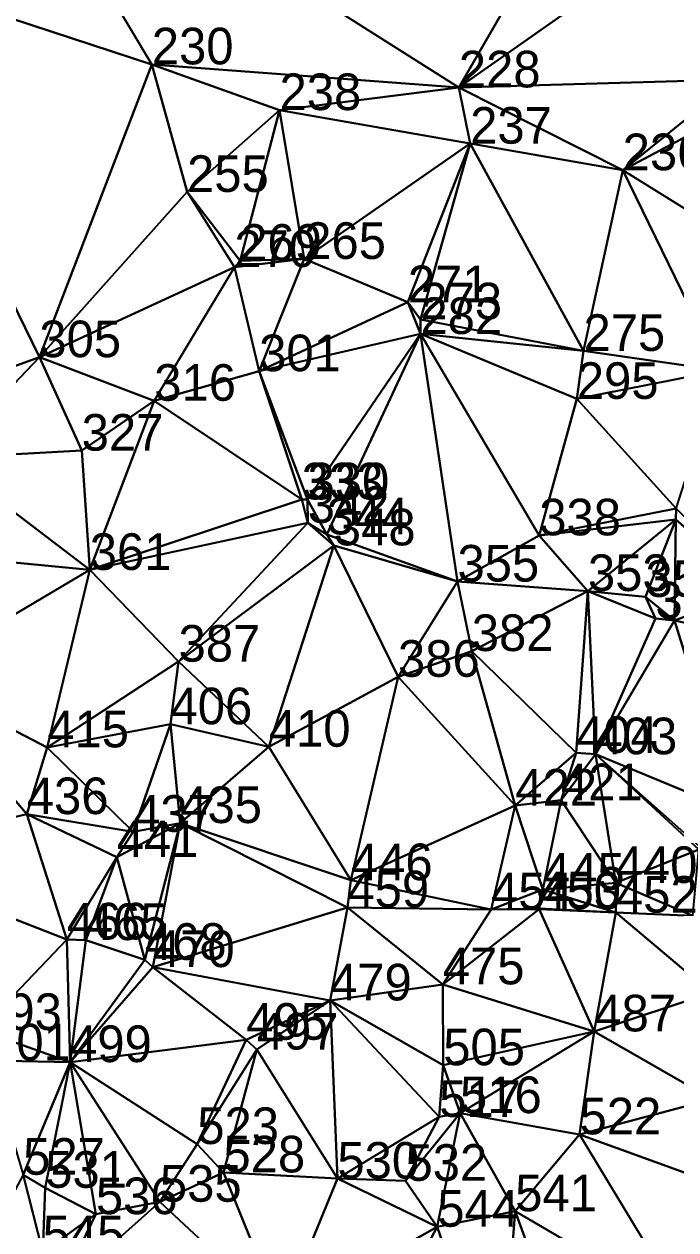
# Model space of a CAD drawing. Header units: metres. Extents: x 1121750 to 1121841, y 512624 to 512853.
# Drawn here: x 1121794.37 to 1121812.16, y 512753.33 to 512786.26 of the extents above; entities that cross this region are included whole.
import ezdxf

# ---------------------------------------------------------------- set-up
doc = ezdxf.new("R2010")
doc.units = ezdxf.units.M
doc.layers.add('shiti', color=10, linetype='CONTINUOUS')
doc.layers.add('zhuji', color=50, linetype='CONTINUOUS')

msp = doc.modelspace()

# ---------------------------------------------------------------- linework, layer by layer
for p in [(1121797.853, 512785.165, 210.73), (1121806.236, 512784.536, 210.58), (1121801.34, 512783.916, 210.56), (1121806.545, 512782.999, 210.52), (1121810.709, 512782.274, 210.55), (1121798.815, 512781.681, 210.72), (1121802.015, 512779.851, 210.57), (1121800.107, 512779.63, 210.65), (1121800.266, 512779.801, 210.61), (1121804.842, 512778.669, 210.64), (1121805.185, 512778.201, 210.59), (1121805.187, 512777.801, 210.72), (1121809.639, 512777.339, 210.76), (1121794.783, 512777.167, 210.75), (1121800.784, 512776.784, 210.7), (1121797.92, 512775.977, 210.73), (1121809.457, 512776.028, 210.7), (1121795.939, 512774.615, 210.94), (1121801.946, 512773.282, 210.67), (1121802.106, 512773.283, 210.65), (1121802.11, 512772.643, 210.75), (1121812.157, 512772.735, 210.72), (1121802.632, 512772.327, 210.75), (1121808.431, 512772.302, 210.71), (1121802.823, 512772.028, 210.74), (1121796.159, 512771.357, 210.85), (1121806.199, 512771.039, 210.79), (1121809.76, 512770.781, 210.79), (1121811.33, 512770.621, 211.02), (1121811.604, 512770.032, 210.96), (1121812.124, 512769.976, 210.9), (1121806.59, 512769.142, 210.95), (1121798.584, 512768.852, 210.81), (1121804.575, 512768.439, 210.77), (1121798.364, 512767.141, 210.86), (1121794.999, 512766.511, 211.02), (1121801.048, 512766.528, 210.77), (1121809.437, 512766.36, 210.86), (1121809.967, 512766.323, 210.82), (1121809.025, 512765.067, 211.03), (1121807.776, 512764.92, 210.96), (1121794.44, 512764.688, 211.14), (1121798.631, 512764.444, 210.93), (1121797.343, 512764.206, 211.07), (1121796.897, 512763.513, 211.13), (1121803.29, 512762.883, 210.96), (1121810.519, 512762.807, 210.92), (1121808.53, 512762.625, 210.87), (1121803.194, 512762.142, 210.97), (1121807.114, 512762.086, 210.84), (1121808.433, 512762.114, 210.8), (1121808.433, 512762.094, 210.81), (1121810.524, 512761.997, 210.98), (1121795.531, 512761.265, 211.22), (1121796.051, 512761.248, 211.19), (1121797.664, 512760.708, 211.13), (1121797.885, 512760.51, 211.11), (1121805.797, 512760.039, 210.97), (1121802.72, 512759.6, 211.02), (1121800.427, 512758.526, 211.11), (1121809.934, 512758.754, 210.94), (1121800.718, 512758.258, 211.14), (1121795.622, 512757.916, 211.41), (1121805.81, 512757.829, 211), (1121806.268, 512756.522, 211.11), (1121805.699, 512756.419, 211.1), (1121809.531, 512755.942, 211.03), (1121799.095, 512755.678, 211.39), (1121799.809, 512754.903, 211.44), (1121802.92, 512754.732, 211.31), (1121804.78, 512754.673, 211.19), (1121794.943, 512754.483, 211.52), (1121798.075, 512754.102, 211.56), (1121807.774, 512753.842, 211.23), (1121796.327, 512753.762, 211.57), (1121805.647, 512753.419, 211.26)]:
    msp.add_point(p)
at = {"layer": 'shiti'}
for points in [[(1121793.348, 512792.686), (1121806.236, 512784.536), (1121812.063, 512794.61), (1121793.348, 512792.686)], [(1121806.236, 512784.536), (1121815.374, 512790.951), (1121812.063, 512794.61), (1121806.236, 512784.536)], [(1121789.548, 512787.893), (1121797.853, 512785.165), (1121793.348, 512792.686), (1121789.548, 512787.893)], [(1121797.853, 512785.165), (1121806.236, 512784.536), (1121793.348, 512792.686), (1121797.853, 512785.165)], [(1121806.236, 512784.536), (1121813.783, 512784.753), (1121815.374, 512790.951), (1121806.236, 512784.536)], [(1121787.89, 512774.666), (1121794.783, 512777.167), (1121789.548, 512787.893), (1121787.89, 512774.666)], [(1121794.783, 512777.167), (1121797.853, 512785.165), (1121789.548, 512787.893), (1121794.783, 512777.167)], [(1121798.815, 512781.681), (1121797.853, 512785.165), (1121794.783, 512777.167), (1121798.815, 512781.681)], [(1121801.34, 512783.916), (1121806.236, 512784.536), (1121797.853, 512785.165), (1121801.34, 512783.916)], [(1121798.815, 512781.681), (1121801.34, 512783.916), (1121797.853, 512785.165), (1121798.815, 512781.681)], [(1121801.34, 512783.916), (1121806.545, 512782.999), (1121806.236, 512784.536), (1121801.34, 512783.916)], [(1121810.709, 512782.274), (1121813.783, 512784.753), (1121806.236, 512784.536), (1121810.709, 512782.274)], [(1121806.545, 512782.999), (1121810.709, 512782.274), (1121806.236, 512784.536), (1121806.545, 512782.999)], [(1121813.758, 512783.893), (1121813.783, 512784.753), (1121810.709, 512782.274), (1121813.758, 512783.893)], [(1121800.266, 512779.801), (1121801.34, 512783.916), (1121798.815, 512781.681), (1121800.266, 512779.801)], [(1121800.266, 512779.801), (1121802.015, 512779.851), (1121801.34, 512783.916), (1121800.266, 512779.801)], [(1121802.015, 512779.851), (1121806.545, 512782.999), (1121801.34, 512783.916), (1121802.015, 512779.851)], [(1121814.994, 512779.621), (1121813.758, 512783.893), (1121810.709, 512782.274), (1121814.994, 512779.621)], [(1121804.842, 512778.669), (1121806.545, 512782.999), (1121802.015, 512779.851), (1121804.842, 512778.669)], [(1121804.842, 512778.669), (1121805.185, 512778.201), (1121806.545, 512782.999), (1121804.842, 512778.669)], [(1121805.185, 512778.201), (1121809.639, 512777.339), (1121806.545, 512782.999), (1121805.185, 512778.201)], [(1121809.639, 512777.339), (1121810.709, 512782.274), (1121806.545, 512782.999), (1121809.639, 512777.339)], [(1121813.382, 512776.802), (1121810.709, 512782.274), (1121809.639, 512777.339), (1121813.382, 512776.802)], [(1121813.382, 512776.802), (1121814.994, 512779.621), (1121810.709, 512782.274), (1121813.382, 512776.802)], [(1121800.107, 512779.63), (1121798.815, 512781.681), (1121794.783, 512777.167), (1121800.107, 512779.63)], [(1121800.107, 512779.63), (1121800.266, 512779.801), (1121798.815, 512781.681), (1121800.107, 512779.63)], [(1121800.107, 512779.63), (1121802.015, 512779.851), (1121800.266, 512779.801), (1121800.107, 512779.63)], [(1121800.784, 512776.784), (1121802.015, 512779.851), (1121800.107, 512779.63), (1121800.784, 512776.784)], [(1121800.784, 512776.784), (1121804.842, 512778.669), (1121802.015, 512779.851), (1121800.784, 512776.784)], [(1121797.92, 512775.977), (1121800.107, 512779.63), (1121794.783, 512777.167), (1121797.92, 512775.977)], [(1121800.784, 512776.784), (1121800.107, 512779.63), (1121797.92, 512775.977), (1121800.784, 512776.784)], [(1121805.187, 512777.801), (1121804.842, 512778.669), (1121800.784, 512776.784), (1121805.187, 512777.801)], [(1121805.187, 512777.801), (1121805.185, 512778.201), (1121804.842, 512778.669), (1121805.187, 512777.801)], [(1121805.187, 512777.801), (1121809.639, 512777.339), (1121805.185, 512778.201), (1121805.187, 512777.801)], [(1121802.106, 512773.283), (1121805.187, 512777.801), (1121800.784, 512776.784), (1121802.106, 512773.283)], [(1121802.632, 512772.327), (1121805.187, 512777.801), (1121802.106, 512773.283), (1121802.632, 512772.327)], [(1121802.632, 512772.327), (1121806.199, 512771.039), (1121805.187, 512777.801), (1121802.632, 512772.327)], [(1121809.457, 512776.028), (1121809.639, 512777.339), (1121805.187, 512777.801), (1121809.457, 512776.028)], [(1121808.431, 512772.302), (1121809.457, 512776.028), (1121805.187, 512777.801), (1121808.431, 512772.302)], [(1121806.199, 512771.039), (1121808.431, 512772.302), (1121805.187, 512777.801), (1121806.199, 512771.039)], [(1121809.457, 512776.028), (1121813.382, 512776.802), (1121809.639, 512777.339), (1121809.457, 512776.028)], [(1121792.161, 512774.412), (1121794.783, 512777.167), (1121787.89, 512774.666), (1121792.161, 512774.412)], [(1121795.939, 512774.615), (1121794.783, 512777.167), (1121792.161, 512774.412), (1121795.939, 512774.615)], [(1121797.92, 512775.977), (1121794.783, 512777.167), (1121795.939, 512774.615), (1121797.92, 512775.977)], [(1121801.946, 512773.282), (1121800.784, 512776.784), (1121797.92, 512775.977), (1121801.946, 512773.282)], [(1121801.946, 512773.282), (1121802.106, 512773.283), (1121800.784, 512776.784), (1121801.946, 512773.282)], [(1121812.165, 512773.035), (1121813.382, 512776.802), (1121809.457, 512776.028), (1121812.165, 512773.035)], [(1121797.92, 512775.977), (1121795.939, 512774.615), (1121796.159, 512771.357), (1121797.92, 512775.977)], [(1121801.946, 512773.282), (1121797.92, 512775.977), (1121796.159, 512771.357), (1121801.946, 512773.282)], [(1121808.431, 512772.302), (1121812.165, 512773.035), (1121809.457, 512776.028), (1121808.431, 512772.302)], [(1121796.159, 512771.357), (1121795.939, 512774.615), (1121792.161, 512774.412), (1121796.159, 512771.357)], [(1121796.159, 512771.357), (1121792.161, 512774.412), (1121791.437, 512771.818), (1121796.159, 512771.357)], [(1121802.11, 512772.643), (1121801.946, 512773.282), (1121796.159, 512771.357), (1121802.11, 512772.643)], [(1121802.11, 512772.643), (1121802.106, 512773.283), (1121801.946, 512773.282), (1121802.11, 512772.643)], [(1121802.11, 512772.643), (1121802.632, 512772.327), (1121802.106, 512773.283), (1121802.11, 512772.643)], [(1121812.157, 512772.735), (1121812.165, 512773.035), (1121808.431, 512772.302), (1121812.157, 512772.735)], [(1121814.359, 512770.809), (1121812.165, 512773.035), (1121812.157, 512772.735), (1121814.359, 512770.809)], [(1121798.584, 512768.852), (1121802.11, 512772.643), (1121796.159, 512771.357), (1121798.584, 512768.852)], [(1121798.584, 512768.852), (1121802.823, 512772.028), (1121802.11, 512772.643), (1121798.584, 512768.852)], [(1121802.823, 512772.028), (1121802.632, 512772.327), (1121802.11, 512772.643), (1121802.823, 512772.028)], [(1121809.76, 512770.781), (1121812.157, 512772.735), (1121808.431, 512772.302), (1121809.76, 512770.781)], [(1121811.33, 512770.621), (1121812.157, 512772.735), (1121809.76, 512770.781), (1121811.33, 512770.621)], [(1121812.124, 512769.976), (1121812.157, 512772.735), (1121811.33, 512770.621), (1121812.124, 512769.976)], [(1121812.124, 512769.976), (1121814.359, 512770.809), (1121812.157, 512772.735), (1121812.124, 512769.976)], [(1121802.823, 512772.028), (1121806.199, 512771.039), (1121802.632, 512772.327), (1121802.823, 512772.028)], [(1121809.76, 512770.781), (1121808.431, 512772.302), (1121806.199, 512771.039), (1121809.76, 512770.781)], [(1121801.048, 512766.528), (1121802.823, 512772.028), (1121798.584, 512768.852), (1121801.048, 512766.528)], [(1121801.048, 512766.528), (1121804.575, 512768.439), (1121802.823, 512772.028), (1121801.048, 512766.528)], [(1121804.575, 512768.439), (1121806.199, 512771.039), (1121802.823, 512772.028), (1121804.575, 512768.439)], [(1121791.258, 512768.457), (1121796.159, 512771.357), (1121791.437, 512771.818), (1121791.258, 512768.457)], [(1121794.999, 512766.511), (1121796.159, 512771.357), (1121791.258, 512768.457), (1121794.999, 512766.511)], [(1121798.584, 512768.852), (1121796.159, 512771.357), (1121794.999, 512766.511), (1121798.584, 512768.852)], [(1121804.575, 512768.439), (1121806.59, 512769.142), (1121806.199, 512771.039), (1121804.575, 512768.439)], [(1121806.59, 512769.142), (1121809.76, 512770.781), (1121806.199, 512771.039), (1121806.59, 512769.142)], [(1121809.437, 512766.36), (1121809.76, 512770.781), (1121806.59, 512769.142), (1121809.437, 512766.36)], [(1121809.967, 512766.323), (1121809.76, 512770.781), (1121809.437, 512766.36), (1121809.967, 512766.323)], [(1121811.604, 512770.032), (1121811.33, 512770.621), (1121809.76, 512770.781), (1121811.604, 512770.032)], [(1121809.967, 512766.323), (1121811.604, 512770.032), (1121809.76, 512770.781), (1121809.967, 512766.323)], [(1121812.124, 512769.976), (1121816.74, 512768.954), (1121814.359, 512770.809), (1121812.124, 512769.976)], [(1121812.124, 512769.976), (1121811.33, 512770.621), (1121811.604, 512770.032), (1121812.124, 512769.976)], [(1121812.124, 512769.976), (1121811.604, 512770.032), (1121809.967, 512766.323), (1121812.124, 512769.976)], [(1121809.967, 512766.323), (1121813.746, 512764.757), (1121812.124, 512769.976), (1121809.967, 512766.323)], [(1121813.746, 512764.757), (1121816.74, 512768.954), (1121812.124, 512769.976), (1121813.746, 512764.757)], [(1121807.776, 512764.92), (1121806.59, 512769.142), (1121804.575, 512768.439), (1121807.776, 512764.92)], [(1121807.776, 512764.92), (1121809.437, 512766.36), (1121806.59, 512769.142), (1121807.776, 512764.92)], [(1121798.364, 512767.141), (1121798.584, 512768.852), (1121794.999, 512766.511), (1121798.364, 512767.141)], [(1121801.048, 512766.528), (1121798.584, 512768.852), (1121798.364, 512767.141), (1121801.048, 512766.528)], [(1121789.658, 512763.559), (1121794.44, 512764.688), (1121791.258, 512768.457), (1121789.658, 512763.559)], [(1121794.44, 512764.688), (1121794.999, 512766.511), (1121791.258, 512768.457), (1121794.44, 512764.688)], [(1121803.29, 512762.883), (1121804.575, 512768.439), (1121801.048, 512766.528), (1121803.29, 512762.883)], [(1121803.29, 512762.883), (1121807.776, 512764.92), (1121804.575, 512768.439), (1121803.29, 512762.883)], [(1121798.364, 512767.141), (1121794.999, 512766.511), (1121797.343, 512764.206), (1121798.364, 512767.141)], [(1121798.631, 512764.444), (1121798.364, 512767.141), (1121797.343, 512764.206), (1121798.631, 512764.444)], [(1121798.631, 512764.444), (1121801.048, 512766.528), (1121798.364, 512767.141), (1121798.631, 512764.444)], [(1121797.343, 512764.206), (1121794.999, 512766.511), (1121794.44, 512764.688), (1121797.343, 512764.206)], [(1121798.631, 512764.444), (1121803.29, 512762.883), (1121801.048, 512766.528), (1121798.631, 512764.444)], [(1121809.025, 512765.067), (1121809.437, 512766.36), (1121807.776, 512764.92), (1121809.025, 512765.067)], [(1121809.025, 512765.067), (1121809.967, 512766.323), (1121809.437, 512766.36), (1121809.025, 512765.067)], [(1121810.519, 512762.807), (1121809.967, 512766.323), (1121809.025, 512765.067), (1121810.519, 512762.807)], [(1121809.967, 512766.323), (1121812.862, 512763.761), (1121813.746, 512764.757), (1121809.967, 512766.323)], [(1121812.792, 512763.721), (1121812.862, 512763.761), (1121809.967, 512766.323), (1121812.792, 512763.721)], [(1121810.519, 512762.807), (1121812.792, 512763.721), (1121809.967, 512766.323), (1121810.519, 512762.807)], [(1121808.53, 512762.625), (1121809.025, 512765.067), (1121807.776, 512764.92), (1121808.53, 512762.625)], [(1121810.519, 512762.807), (1121809.025, 512765.067), (1121808.53, 512762.625), (1121810.519, 512762.807)], [(1121807.114, 512762.086), (1121807.776, 512764.92), (1121803.29, 512762.883), (1121807.114, 512762.086)], [(1121808.53, 512762.625), (1121807.776, 512764.92), (1121807.114, 512762.086), (1121808.53, 512762.625)], [(1121795.531, 512761.265), (1121794.44, 512764.688), (1121789.658, 512763.559), (1121795.531, 512761.265)], [(1121796.897, 512763.513), (1121797.343, 512764.206), (1121794.44, 512764.688), (1121796.897, 512763.513)], [(1121796.897, 512763.513), (1121794.44, 512764.688), (1121795.531, 512761.265), (1121796.897, 512763.513)], [(1121798.631, 512764.444), (1121797.343, 512764.206), (1121796.897, 512763.513), (1121798.631, 512764.444)], [(1121797.664, 512760.708), (1121798.631, 512764.444), (1121796.897, 512763.513), (1121797.664, 512760.708)], [(1121797.885, 512760.51), (1121798.631, 512764.444), (1121797.664, 512760.708), (1121797.885, 512760.51)], [(1121797.885, 512760.51), (1121803.194, 512762.142), (1121798.631, 512764.444), (1121797.885, 512760.51)], [(1121803.194, 512762.142), (1121803.29, 512762.883), (1121798.631, 512764.444), (1121803.194, 512762.142)], [(1121812.624, 512761.91), (1121812.792, 512763.721), (1121810.519, 512762.807), (1121812.624, 512761.91)], [(1121793.167, 512758.791), (1121795.531, 512761.265), (1121789.658, 512763.559), (1121793.167, 512758.791)], [(1121796.051, 512761.248), (1121796.897, 512763.513), (1121795.531, 512761.265), (1121796.051, 512761.248)], [(1121797.664, 512760.708), (1121796.897, 512763.513), (1121796.051, 512761.248), (1121797.664, 512760.708)], [(1121803.194, 512762.142), (1121807.114, 512762.086), (1121803.29, 512762.883), (1121803.194, 512762.142)], [(1121810.524, 512761.997), (1121810.519, 512762.807), (1121808.53, 512762.625), (1121810.524, 512761.997)], [(1121810.519, 512762.807), (1121810.524, 512761.997), (1121812.624, 512761.91), (1121810.519, 512762.807)], [(1121808.433, 512762.114), (1121808.53, 512762.625), (1121807.114, 512762.086), (1121808.433, 512762.114)], [(1121810.524, 512761.997), (1121808.53, 512762.625), (1121808.433, 512762.114), (1121810.524, 512761.997)], [(1121802.72, 512759.6), (1121803.194, 512762.142), (1121797.885, 512760.51), (1121802.72, 512759.6)], [(1121802.72, 512759.6), (1121805.797, 512760.039), (1121803.194, 512762.142), (1121802.72, 512759.6)], [(1121805.797, 512760.039), (1121807.114, 512762.086), (1121803.194, 512762.142), (1121805.797, 512760.039)], [(1121808.433, 512762.094), (1121807.114, 512762.086), (1121805.797, 512760.039), (1121808.433, 512762.094)], [(1121805.797, 512760.039), (1121809.934, 512758.754), (1121808.433, 512762.094), (1121805.797, 512760.039)], [(1121808.433, 512762.094), (1121808.433, 512762.114), (1121807.114, 512762.086), (1121808.433, 512762.094)], [(1121808.433, 512762.114), (1121808.433, 512762.094), (1121810.524, 512761.997), (1121808.433, 512762.114)], [(1121808.433, 512762.094), (1121809.934, 512758.754), (1121810.524, 512761.997), (1121808.433, 512762.094)], [(1121809.934, 512758.754), (1121813.127, 512759.804), (1121810.524, 512761.997), (1121809.934, 512758.754)], [(1121810.524, 512761.997), (1121813.127, 512759.804), (1121812.624, 512761.91), (1121810.524, 512761.997)], [(1121795.622, 512757.916), (1121795.531, 512761.265), (1121793.167, 512758.791), (1121795.622, 512757.916)], [(1121796.051, 512761.248), (1121795.531, 512761.265), (1121795.622, 512757.916), (1121796.051, 512761.248)], [(1121797.664, 512760.708), (1121796.051, 512761.248), (1121795.622, 512757.916), (1121797.664, 512760.708)], [(1121795.622, 512757.916), (1121797.885, 512760.51), (1121797.664, 512760.708), (1121795.622, 512757.916)], [(1121800.427, 512758.526), (1121797.885, 512760.51), (1121795.622, 512757.916), (1121800.427, 512758.526)], [(1121800.427, 512758.526), (1121802.72, 512759.6), (1121797.885, 512760.51), (1121800.427, 512758.526)], [(1121805.81, 512757.829), (1121805.797, 512760.039), (1121802.72, 512759.6), (1121805.81, 512757.829)], [(1121805.81, 512757.829), (1121809.934, 512758.754), (1121805.797, 512760.039), (1121805.81, 512757.829)], [(1121809.934, 512758.754), (1121813.154, 512756.904), (1121813.127, 512759.804), (1121809.934, 512758.754)], [(1121800.718, 512758.258), (1121802.72, 512759.6), (1121800.427, 512758.526), (1121800.718, 512758.258)], [(1121802.92, 512754.732), (1121802.72, 512759.6), (1121800.718, 512758.258), (1121802.92, 512754.732)], [(1121805.699, 512756.419), (1121805.81, 512757.829), (1121802.72, 512759.6), (1121805.699, 512756.419)], [(1121802.92, 512754.732), (1121805.699, 512756.419), (1121802.72, 512759.6), (1121802.92, 512754.732)], [(1121793.412, 512757.963), (1121795.622, 512757.916), (1121793.167, 512758.791), (1121793.412, 512757.963)], [(1121799.095, 512755.678), (1121800.427, 512758.526), (1121795.622, 512757.916), (1121799.095, 512755.678)], [(1121799.095, 512755.678), (1121800.718, 512758.258), (1121800.427, 512758.526), (1121799.095, 512755.678)], [(1121805.81, 512757.829), (1121806.268, 512756.522), (1121809.934, 512758.754), (1121805.81, 512757.829)], [(1121806.268, 512756.522), (1121809.531, 512755.942), (1121809.934, 512758.754), (1121806.268, 512756.522)], [(1121809.531, 512755.942), (1121813.154, 512756.904), (1121809.934, 512758.754), (1121809.531, 512755.942)], [(1121799.809, 512754.903), (1121800.718, 512758.258), (1121799.095, 512755.678), (1121799.809, 512754.903)], [(1121799.809, 512754.903), (1121802.92, 512754.732), (1121800.718, 512758.258), (1121799.809, 512754.903)], [(1121794.341, 512754.839), (1121795.622, 512757.916), (1121793.412, 512757.963), (1121794.341, 512754.839)], [(1121794.943, 512754.483), (1121795.622, 512757.916), (1121794.341, 512754.839), (1121794.943, 512754.483)], [(1121796.327, 512753.762), (1121795.622, 512757.916), (1121794.943, 512754.483), (1121796.327, 512753.762)], [(1121798.075, 512754.102), (1121795.622, 512757.916), (1121796.327, 512753.762), (1121798.075, 512754.102)], [(1121798.075, 512754.102), (1121799.095, 512755.678), (1121795.622, 512757.916), (1121798.075, 512754.102)], [(1121805.699, 512756.419), (1121806.268, 512756.522), (1121805.81, 512757.829), (1121805.699, 512756.419)], [(1121809.531, 512755.942), (1121814.571, 512754.104), (1121813.154, 512756.904), (1121809.531, 512755.942)], [(1121804.78, 512754.673), (1121806.268, 512756.522), (1121805.699, 512756.419), (1121804.78, 512754.673)], [(1121804.78, 512754.673), (1121805.647, 512753.419), (1121806.268, 512756.522), (1121804.78, 512754.673)], [(1121805.647, 512753.419), (1121807.774, 512753.842), (1121806.268, 512756.522), (1121805.647, 512753.419)], [(1121807.774, 512753.842), (1121809.531, 512755.942), (1121806.268, 512756.522), (1121807.774, 512753.842)], [(1121802.92, 512754.732), (1121804.78, 512754.673), (1121805.699, 512756.419), (1121802.92, 512754.732)], [(1121807.774, 512753.842), (1121812.45, 512751.101), (1121809.531, 512755.942), (1121807.774, 512753.842)], [(1121812.45, 512751.101), (1121814.571, 512754.104), (1121809.531, 512755.942), (1121812.45, 512751.101)], [(1121799.809, 512754.903), (1121799.095, 512755.678), (1121798.075, 512754.102), (1121799.809, 512754.903)], [(1121792.423, 512751.248), (1121794.874, 512752.723), (1121794.341, 512754.839), (1121792.423, 512751.248)], [(1121794.874, 512752.723), (1121794.943, 512754.483), (1121794.341, 512754.839), (1121794.874, 512752.723)], [(1121801.393, 512751.003), (1121799.809, 512754.903), (1121798.075, 512754.102), (1121801.393, 512751.003)], [(1121801.393, 512751.003), (1121802.92, 512754.732), (1121799.809, 512754.903), (1121801.393, 512751.003)], [(1121801.393, 512751.003), (1121805.647, 512753.419), (1121802.92, 512754.732), (1121801.393, 512751.003)], [(1121802.92, 512754.732), (1121805.647, 512753.419), (1121804.78, 512754.673), (1121802.92, 512754.732)], [(1121796.327, 512753.762), (1121794.943, 512754.483), (1121794.874, 512752.723), (1121796.327, 512753.762)], [(1121795.29, 512751.616), (1121798.075, 512754.102), (1121796.327, 512753.762), (1121795.29, 512751.616)], [(1121801.393, 512751.003), (1121798.075, 512754.102), (1121795.29, 512751.616), (1121801.393, 512751.003)], [(1121807.357, 512748.5), (1121807.774, 512753.842), (1121805.647, 512753.419), (1121807.357, 512748.5)], [(1121807.357, 512748.5), (1121809.351, 512749.512), (1121807.774, 512753.842), (1121807.357, 512748.5)], [(1121809.351, 512749.512), (1121812.45, 512751.101), (1121807.774, 512753.842), (1121809.351, 512749.512)], [(1121795.29, 512751.616), (1121796.327, 512753.762), (1121794.874, 512752.723), (1121795.29, 512751.616)], [(1121801.393, 512751.003), (1121803.295, 512748.985), (1121805.647, 512753.419), (1121801.393, 512751.003)], [(1121803.295, 512748.985), (1121807.357, 512748.5), (1121805.647, 512753.419), (1121803.295, 512748.985)]]:
    msp.add_lwpolyline(points, dxfattribs=at)

# ---------------------------------------------------------------- texts
at = {"layer": 'zhuji'}
for s, p in [('230', (1121797.853, 512785.165)), ('228', (1121806.236, 512784.536)), ('238', (1121801.34, 512783.916)), ('237', (1121806.545, 512782.999)), ('236', (1121810.709, 512782.274)), ('255', (1121798.815, 512781.681)), ('265', (1121802.015, 512779.851)), ('270', (1121800.107, 512779.63)), ('269', (1121800.266, 512779.801)), ('271', (1121804.842, 512778.669)), ('273', (1121805.185, 512778.201)), ('282', (1121805.187, 512777.801)), ('275', (1121809.639, 512777.339)), ('305', (1121794.783, 512777.167)), ('301', (1121800.784, 512776.784)), ('316', (1121797.92, 512775.977)), ('295', (1121809.457, 512776.028)), ('327', (1121795.939, 512774.615)), ('333', (1121801.946, 512773.282)), ('330', (1121802.106, 512773.283)), ('342', (1121802.11, 512772.643)), ('344', (1121802.632, 512772.327)), ('338', (1121808.431, 512772.302)), ('348', (1121802.823, 512772.028)), ('361', (1121796.159, 512771.357)), ('355', (1121806.199, 512771.039)), ('353', (1121809.76, 512770.781)), ('352', (1121811.33, 512770.621)), ('359', (1121811.604, 512770.032)), ('382', (1121806.59, 512769.142)), ('387', (1121798.584, 512768.852)), ('386', (1121804.575, 512768.439)), ('406', (1121798.364, 512767.141)), ('415', (1121794.999, 512766.511)), ('410', (1121801.048, 512766.528)), ('404', (1121809.437, 512766.36)), ('403', (1121809.967, 512766.323)), ('421', (1121809.025, 512765.067)), ('436', (1121794.44, 512764.688)), ('422', (1121807.776, 512764.92)), ('435', (1121798.631, 512764.444)), ('437', (1121797.343, 512764.206)), ('441', (1121796.897, 512763.513)), ('446', (1121803.29, 512762.883)), ('440', (1121810.519, 512762.807)), ('445', (1121808.53, 512762.625)), ('459', (1121803.194, 512762.142)), ('454', (1121807.114, 512762.086)), ('450', (1121808.433, 512762.114)), ('453', (1121808.433, 512762.094)), ('452', (1121810.524, 512761.997)), ('466', (1121795.531, 512761.265)), ('465', (1121796.051, 512761.248)), ('468', (1121797.664, 512760.708)), ('470', (1121797.885, 512760.51)), ('475', (1121805.797, 512760.039)), ('479', (1121802.72, 512759.6)), ('493', (1121793.167, 512758.791)), ('487', (1121809.934, 512758.754)), ('495', (1121800.427, 512758.526)), ('497', (1121800.718, 512758.258)), ('501', (1121793.412, 512757.963)), ('499', (1121795.622, 512757.916)), ('505', (1121805.81, 512757.829)), ('516', (1121806.268, 512756.522)), ('517', (1121805.699, 512756.419)), ('522', (1121809.531, 512755.942)), ('523', (1121799.095, 512755.678)), ('527', (1121794.341, 512754.839)), ('528', (1121799.809, 512754.903)), ('531', (1121794.943, 512754.483)), ('530', (1121802.92, 512754.732)), ('532', (1121804.78, 512754.673)), ('535', (1121798.075, 512754.102)), ('541', (1121807.774, 512753.842)), ('536', (1121796.327, 512753.762)), ('544', (1121805.647, 512753.419)), ('545', (1121794.874, 512752.723))]:
    msp.add_text(s, height=1, dxfattribs=at).set_placement(p)

doc.saveas('drawing.dxf')
